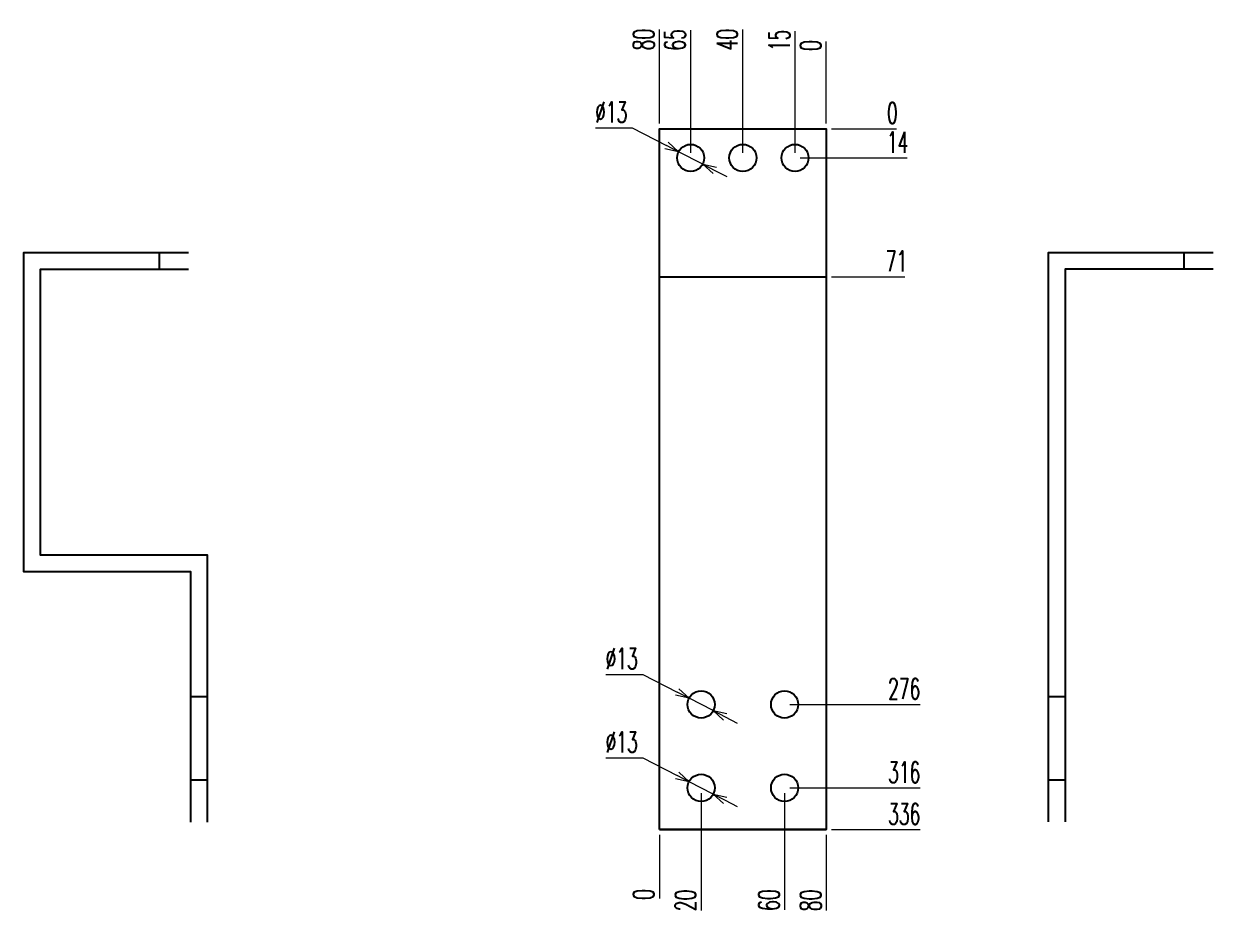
# Model space of a CAD drawing. Header units: millimetres. Extents: x 173893 to 258446, y -176540 to -123824.
# Drawn here: x 212154 to 212725, y -126384 to -125956 of the extents above; entities that cross this region are included whole.
import ezdxf

# ---------------------------------------------------------------- set-up
doc = ezdxf.new("R2010")
doc.units = ezdxf.units.MM
doc.header["$LTSCALE"] = 3
doc.layers.add('@.DM. NÉT CHÍNH', color=7, linetype='Continuous')
doc.layers.add('@.VISIBLE', color=7, linetype='Continuous')
doc.styles.add('Ann_w01', font='romans.shx', dxfattribs={"width": 0.6, "bigfont": 'chineset.shx'})
doc.dimstyles.new('Dim 01_SC05', dxfattribs={"dimscale": 5, "dimtxt": 2, "dimasz": 1.3, "dimexe": 0.5, "dimexo": 0.5, "dimgap": 0.5, "dimtad": 1, "dimtoh": 1, "dimdec": 1, "dimzin": 12, "dimdsep": 46, "dimtxsty": 'Ann_w01', "dimblk": 'OPEN30', "dimcen": 1.5, "dimclrd": 6, "dimclre": 6, "dimclrt": 3, "dimadec": 1, "dimazin": 3, "dimtm": 1e-09, "dimtfac": 1, "dimtdec": 1, "dimtmove": 0, "dimatfit": 3, "dimldrblk": 'OPEN30', "dimfxl": 1, "dimtolj": 1, "dimlwd": 20, "dimlwe": 20, "dimarcsym": 0})

# ---------------------------------------------------------------- blocks, each defined once
blk = doc.blocks.new('*D3562')
at = {"layer": '@.DM. NÉT CHÍNH', "color": 6, "linetype": 'Continuous', "lineweight": 20, "transparency": 16777216}
blk.add_line((212541.58, -126342.63), (212584.12, -126342.63), dxfattribs=at)
at = {"layer": 'Defpoints', "color": 0, "linetype": 'Continuous', "transparency": 16777216}
for p in [(212499.08, -126006.63), (212539.08, -126342.63), (212566.19, -126342.63)]:
    blk.add_point(p, dxfattribs=at)
at = {"layer": '@.DM. NÉT CHÍNH', "color": 3, "linetype": 'Continuous', "transparency": 16777216, "insert": (212576.41, -126335.13), "char_height": 10, "attachment_point": 5, "style": 'Ann_w01'}
blk.add_mtext('\\A1;336', dxfattribs=at)
blk = doc.blocks.new('_Open30')
at = {"color": 0, "linetype": 'ByBlock', "lineweight": -2}
for p, q in [((-1, 0.268), (0, 0)), ((0, 0), (-1, -0.268)), ((0, 0), (-1, 0))]:
    blk.add_line(p, q, dxfattribs=at)
blk = doc.blocks.new('*D3563')
at = {"layer": '@.DM. NÉT CHÍNH', "color": 6, "linetype": 'Continuous', "lineweight": 20, "transparency": 16777216}
blk.add_line((212521.58, -126322.63), (212584.12, -126322.63), dxfattribs=at)
at = {"layer": 'Defpoints', "color": 0, "linetype": 'Continuous', "transparency": 16777216}
for p in [(212499.08, -126006.63), (212519.08, -126322.63), (212566.19, -126322.63)]:
    blk.add_point(p, dxfattribs=at)
at = {"layer": '@.DM. NÉT CHÍNH', "color": 3, "linetype": 'Continuous', "transparency": 16777216, "insert": (212576.41, -126315.13), "char_height": 10, "attachment_point": 5, "style": 'Ann_w01'}
blk.add_mtext('\\A1;316', dxfattribs=at)
blk = doc.blocks.new('*D3564')
at = {"layer": '@.DM. NÉT CHÍNH', "color": 6, "linetype": 'Continuous', "lineweight": 20, "transparency": 16777216}
blk.add_line((212521.58, -126282.63), (212584.12, -126282.63), dxfattribs=at)
at = {"layer": 'Defpoints', "color": 0, "linetype": 'Continuous', "transparency": 16777216}
for p in [(212499.08, -126006.63), (212519.08, -126282.63), (212566.19, -126282.63)]:
    blk.add_point(p, dxfattribs=at)
at = {"layer": '@.DM. NÉT CHÍNH', "color": 3, "linetype": 'Continuous', "transparency": 16777216, "insert": (212576.41, -126275.13), "char_height": 10, "attachment_point": 5, "style": 'Ann_w01'}
blk.add_mtext('\\A1;276', dxfattribs=at)
blk = doc.blocks.new('*D3565')
at = {"layer": '@.DM. NÉT CHÍNH', "color": 6, "linetype": 'Continuous', "lineweight": 20, "transparency": 16777216}
blk.add_line((212541.58, -126077.63), (212576.69, -126077.63), dxfattribs=at)
at = {"layer": 'Defpoints', "color": 0, "linetype": 'Continuous', "transparency": 16777216}
for p in [(212499.08, -126006.63), (212539.08, -126077.63), (212566.19, -126077.63)]:
    blk.add_point(p, dxfattribs=at)
at = {"layer": '@.DM. NÉT CHÍNH', "color": 3, "linetype": 'Continuous', "transparency": 16777216, "insert": (212572.69, -126070.13), "char_height": 10, "attachment_point": 5, "style": 'Ann_w01'}
blk.add_mtext('\\A1;71', dxfattribs=at)
blk = doc.blocks.new('*D3566')
at = {"layer": '@.DM. NÉT CHÍNH', "color": 6, "linetype": 'Continuous', "lineweight": 20, "transparency": 16777216}
blk.add_line((212526.58, -126020.63), (212577.84, -126020.63), dxfattribs=at)
at = {"layer": 'Defpoints', "color": 0, "linetype": 'Continuous', "transparency": 16777216}
for p in [(212499.08, -126006.63), (212524.08, -126020.63), (212566.19, -126020.63)]:
    blk.add_point(p, dxfattribs=at)
at = {"layer": '@.DM. NÉT CHÍNH', "color": 3, "linetype": 'Continuous', "transparency": 16777216, "insert": (212573.26, -126013.13), "char_height": 10, "attachment_point": 5, "style": 'Ann_w01'}
blk.add_mtext('\\A1;14', dxfattribs=at)
blk = doc.blocks.new('*D3567')
at = {"layer": '@.DM. NÉT CHÍNH', "color": 6, "linetype": 'Continuous', "lineweight": 20, "transparency": 16777216}
blk.add_line((212541.58, -126006.63), (212572.69, -126006.63), dxfattribs=at)
at = {"layer": 'Defpoints', "color": 0, "linetype": 'Continuous', "transparency": 16777216}
for p in [(212499.08, -126006.63), (212539.08, -126006.63), (212566.19, -126006.63)]:
    blk.add_point(p, dxfattribs=at)
at = {"layer": '@.DM. NÉT CHÍNH', "color": 3, "linetype": 'Continuous', "transparency": 16777216, "insert": (212570.69, -125999.13), "char_height": 10, "attachment_point": 5, "style": 'Ann_w01'}
blk.add_mtext('\\A1;0', dxfattribs=at)
blk = doc.blocks.new('*D3568')
at = {"layer": '@.DM. NÉT CHÍNH', "color": 6, "linetype": 'Continuous', "lineweight": 20, "transparency": 16777216}
blk.add_line((212459.08, -126345.13), (212459.08, -126375.72), dxfattribs=at)
at = {"layer": 'Defpoints', "color": 0, "linetype": 'Continuous', "transparency": 16777216}
for p in [(212459.08, -126342.63), (212459.08, -126342.63), (212459.08, -126369.22)]:
    blk.add_point(p, dxfattribs=at)
at = {"layer": '@.DM. NÉT CHÍNH', "color": 3, "linetype": 'Continuous', "transparency": 16777216, "insert": (212451.58, -126373.72), "char_height": 10, "attachment_point": 5, "rotation": 90, "style": 'Ann_w01'}
blk.add_mtext('\\A1;0', dxfattribs=at)
blk = doc.blocks.new('*D3569')
at = {"layer": '@.DM. NÉT CHÍNH', "color": 6, "linetype": 'Continuous', "lineweight": 20, "transparency": 16777216}
blk.add_line((212479.08, -126325.13), (212479.08, -126381.44), dxfattribs=at)
at = {"layer": 'Defpoints', "color": 0, "linetype": 'Continuous', "transparency": 16777216}
for p in [(212479.08, -126322.63), (212459.08, -126342.63), (212479.08, -126369.22)]:
    blk.add_point(p, dxfattribs=at)
at = {"layer": '@.DM. NÉT CHÍNH', "color": 3, "linetype": 'Continuous', "transparency": 16777216, "insert": (212471.58, -126376.58), "char_height": 10, "attachment_point": 5, "rotation": 90, "style": 'Ann_w01'}
blk.add_mtext('\\A1;20', dxfattribs=at)
blk = doc.blocks.new('*D3570')
at = {"layer": '@.DM. NÉT CHÍNH', "color": 6, "linetype": 'Continuous', "lineweight": 20, "transparency": 16777216}
blk.add_line((212519.08, -126325.13), (212519.08, -126381.15), dxfattribs=at)
at = {"layer": 'Defpoints', "color": 0, "linetype": 'Continuous', "transparency": 16777216}
for p in [(212519.08, -126322.63), (212459.08, -126342.63), (212519.08, -126369.22)]:
    blk.add_point(p, dxfattribs=at)
at = {"layer": '@.DM. NÉT CHÍNH', "color": 3, "linetype": 'Continuous', "transparency": 16777216, "insert": (212511.58, -126376.44), "char_height": 10, "attachment_point": 5, "rotation": 90, "style": 'Ann_w01'}
blk.add_mtext('\\A1;60', dxfattribs=at)
blk = doc.blocks.new('*D3571')
at = {"layer": '@.DM. NÉT CHÍNH', "color": 6, "linetype": 'Continuous', "lineweight": 20, "transparency": 16777216}
blk.add_line((212539.08, -126345.13), (212539.08, -126381.44), dxfattribs=at)
at = {"layer": 'Defpoints', "color": 0, "linetype": 'Continuous', "transparency": 16777216}
for p in [(212459.08, -126342.63), (212539.08, -126342.63), (212539.08, -126369.22)]:
    blk.add_point(p, dxfattribs=at)
at = {"layer": '@.DM. NÉT CHÍNH', "color": 3, "linetype": 'Continuous', "transparency": 16777216, "insert": (212531.58, -126376.58), "char_height": 10, "attachment_point": 5, "rotation": 90, "style": 'Ann_w01'}
blk.add_mtext('\\A1;80', dxfattribs=at)
blk = doc.blocks.new('*D3572')
at = {"layer": '@.DM. NÉT CHÍNH', "color": 6, "linetype": 'Continuous', "lineweight": 20, "transparency": 16777216}
blk.add_line((212459.08, -126004.13), (212459.08, -125959.05), dxfattribs=at)
at = {"layer": 'Defpoints', "color": 0, "linetype": 'Continuous', "transparency": 16777216}
for p in [(212459.08, -125971.26), (212459.08, -126006.63), (212539.08, -126006.63)]:
    blk.add_point(p, dxfattribs=at)
at = {"layer": '@.DM. NÉT CHÍNH', "color": 3, "linetype": 'Continuous', "transparency": 16777216, "insert": (212451.58, -125963.9), "char_height": 10, "attachment_point": 5, "rotation": 90, "style": 'Ann_w01'}
blk.add_mtext('\\A1;80', dxfattribs=at)
blk = doc.blocks.new('*D3573')
at = {"layer": '@.DM. NÉT CHÍNH', "color": 6, "linetype": 'Continuous', "lineweight": 20, "transparency": 16777216}
blk.add_line((212474.08, -126018.13), (212474.08, -125959.33), dxfattribs=at)
at = {"layer": 'Defpoints', "color": 0, "linetype": 'Continuous', "transparency": 16777216}
for p in [(212474.08, -125971.26), (212539.08, -126006.63), (212474.08, -126020.63)]:
    blk.add_point(p, dxfattribs=at)
at = {"layer": '@.DM. NÉT CHÍNH', "color": 3, "linetype": 'Continuous', "transparency": 16777216, "insert": (212466.58, -125964.05), "char_height": 10, "attachment_point": 5, "rotation": 90, "style": 'Ann_w01'}
blk.add_mtext('\\A1;65', dxfattribs=at)
blk = doc.blocks.new('*D3574')
at = {"layer": '@.DM. NÉT CHÍNH', "color": 6, "linetype": 'Continuous', "lineweight": 20, "transparency": 16777216}
blk.add_line((212499.08, -126018.13), (212499.08, -125959.05), dxfattribs=at)
at = {"layer": 'Defpoints', "color": 0, "linetype": 'Continuous', "transparency": 16777216}
for p in [(212499.08, -125971.26), (212539.08, -126006.63), (212499.08, -126020.63)]:
    blk.add_point(p, dxfattribs=at)
at = {"layer": '@.DM. NÉT CHÍNH', "color": 3, "linetype": 'Continuous', "transparency": 16777216, "insert": (212491.58, -125963.9), "char_height": 10, "attachment_point": 5, "rotation": 90, "style": 'Ann_w01'}
blk.add_mtext('\\A1;40', dxfattribs=at)
blk = doc.blocks.new('*D3575')
at = {"layer": '@.DM. NÉT CHÍNH', "color": 6, "linetype": 'Continuous', "lineweight": 20, "transparency": 16777216}
blk.add_line((212524.08, -126018.13), (212524.08, -125959.9), dxfattribs=at)
at = {"layer": 'Defpoints', "color": 0, "linetype": 'Continuous', "transparency": 16777216}
for p in [(212524.08, -125971.26), (212539.08, -126006.63), (212524.08, -126020.63)]:
    blk.add_point(p, dxfattribs=at)
at = {"layer": '@.DM. NÉT CHÍNH', "color": 3, "linetype": 'Continuous', "transparency": 16777216, "insert": (212516.58, -125964.33), "char_height": 10, "attachment_point": 5, "rotation": 90, "style": 'Ann_w01'}
blk.add_mtext('\\A1;15', dxfattribs=at)
blk = doc.blocks.new('*D3576')
at = {"layer": '@.DM. NÉT CHÍNH', "color": 6, "linetype": 'Continuous', "lineweight": 20, "transparency": 16777216}
blk.add_line((212539.08, -126004.13), (212539.08, -125964.76), dxfattribs=at)
at = {"layer": 'Defpoints', "color": 0, "linetype": 'Continuous', "transparency": 16777216}
for p in [(212539.08, -125971.26), (212539.08, -126006.63), (212539.08, -126006.63)]:
    blk.add_point(p, dxfattribs=at)
at = {"layer": '@.DM. NÉT CHÍNH', "color": 3, "linetype": 'Continuous', "transparency": 16777216, "insert": (212531.58, -125966.76), "char_height": 10, "attachment_point": 5, "rotation": 90, "style": 'Ann_w01'}
blk.add_mtext('\\A1;0', dxfattribs=at)
blk = doc.blocks.new('*D3577')
at = {"layer": '@.DM. NÉT CHÍNH', "color": 6, "linetype": 'Continuous', "lineweight": 20, "transparency": 16777216}
for p, q in [((212428.44, -126006.2), (212446.08, -126006.2)), ((212446.08, -126006.2), (212462.53, -126014.68)), ((212479.86, -126023.61), (212468.31, -126017.65)), ((212485.64, -126026.59), (212491.42, -126029.56))]:
    blk.add_line(p, q, dxfattribs=at)
at = {"layer": 'Defpoints', "color": 0, "linetype": 'Continuous', "transparency": 16777216}
for p in [(212468.31, -126017.65), (212479.86, -126023.61)]:
    blk.add_point(p, dxfattribs=at)
at = {"layer": '@.DM. NÉT CHÍNH', "color": 6, "linetype": 'Continuous', "lineweight": 20, "transparency": 16777216, "xscale": 6.5, "yscale": 6.5, "zscale": 6.5}
for p, rotation in [((212468.31, -126017.65), 332.732862808446), ((212479.86, -126023.61), 152.732862808446)]:
    blk.add_blockref('_Open30', p, dxfattribs=dict(at, rotation=rotation))
at = {"layer": '@.DM. NÉT CHÍNH', "color": 3, "linetype": 'Continuous', "transparency": 16777216, "insert": (212436.01, -125998.7), "char_height": 10, "attachment_point": 5, "style": 'Ann_w01'}
blk.add_mtext('\\A1;∅13', dxfattribs=at)
blk = doc.blocks.new('*D3578')
at = {"layer": '@.DM. NÉT CHÍNH', "color": 6, "linetype": 'Continuous', "lineweight": 20, "transparency": 16777216}
for p, q in [((212433.44, -126268.2), (212451.08, -126268.2)), ((212451.08, -126268.2), (212467.53, -126276.68)), ((212484.86, -126285.61), (212473.31, -126279.65)), ((212490.64, -126288.59), (212496.42, -126291.56))]:
    blk.add_line(p, q, dxfattribs=at)
at = {"layer": 'Defpoints', "color": 0, "linetype": 'Continuous', "transparency": 16777216}
for p in [(212473.31, -126279.65), (212484.86, -126285.61)]:
    blk.add_point(p, dxfattribs=at)
at = {"layer": '@.DM. NÉT CHÍNH', "color": 6, "linetype": 'Continuous', "lineweight": 20, "transparency": 16777216, "xscale": 6.5, "yscale": 6.5, "zscale": 6.5}
for p, rotation in [((212473.31, -126279.65), 332.7328628079242), ((212484.86, -126285.61), 152.7328628079242)]:
    blk.add_blockref('_Open30', p, dxfattribs=dict(at, rotation=rotation))
at = {"layer": '@.DM. NÉT CHÍNH', "color": 3, "linetype": 'Continuous', "transparency": 16777216, "insert": (212441.01, -126260.7), "char_height": 10, "attachment_point": 5, "style": 'Ann_w01'}
blk.add_mtext('\\A1;∅13', dxfattribs=at)
blk = doc.blocks.new('*D3579')
at = {"layer": '@.DM. NÉT CHÍNH', "color": 6, "linetype": 'Continuous', "lineweight": 20, "transparency": 16777216}
for p, q in [((212433.44, -126308.2), (212451.08, -126308.2)), ((212451.08, -126308.2), (212467.53, -126316.68)), ((212484.86, -126325.61), (212473.31, -126319.65)), ((212490.64, -126328.59), (212496.42, -126331.56))]:
    blk.add_line(p, q, dxfattribs=at)
at = {"layer": 'Defpoints', "color": 0, "linetype": 'Continuous', "transparency": 16777216}
for p in [(212473.31, -126319.65), (212484.86, -126325.61)]:
    blk.add_point(p, dxfattribs=at)
at = {"layer": '@.DM. NÉT CHÍNH', "color": 6, "linetype": 'Continuous', "lineweight": 20, "transparency": 16777216, "xscale": 6.5, "yscale": 6.5, "zscale": 6.5}
for p, rotation in [((212473.31, -126319.65), 332.7328628082057), ((212484.86, -126325.61), 152.7328628082057)]:
    blk.add_blockref('_Open30', p, dxfattribs=dict(at, rotation=rotation))
at = {"layer": '@.DM. NÉT CHÍNH', "color": 3, "linetype": 'Continuous', "transparency": 16777216, "insert": (212441.01, -126300.7), "char_height": 10, "attachment_point": 5, "style": 'Ann_w01'}
blk.add_mtext('\\A1;∅13', dxfattribs=at)

msp = doc.modelspace()

# ---------------------------------------------------------------- linework, layer by layer
at = {"layer": '@.DM. NÉT CHÍNH', "linetype": 'Continuous'}
for p, q in [((212710.5, -126065.99), (212710.5, -126073.99)), ((212653.55, -126278.97), (212645.55, -126278.97)), ((212653.55, -126318.97), (212645.55, -126318.97))]:
    msp.add_line(p, q, dxfattribs=at)
at = {"layer": '@.VISIBLE', "color": 2}
for p, q in [((212219.42, -126065.99), (212219.42, -126073.99)), ((212242.47, -126278.97), (212234.47, -126278.97)), ((212242.47, -126318.97), (212234.47, -126318.97))]:
    msp.add_line(p, q, dxfattribs=at)
at = {"layer": '@.VISIBLE', "color": 4}
msp.add_line((212459.08, -126342.63), (212539.08, -126342.63), dxfattribs=at)
for points in [[(212459.08, -126342.63), (212459.08, -126006.63), (212539.08, -126006.63), (212539.08, -126342.63)], [(212459.08, -126342.63), (212459.08, -126077.63), (212539.08, -126077.63), (212539.08, -126342.63)]]:
    msp.add_lwpolyline(points, close=True, dxfattribs=at)
at = {"layer": '@.VISIBLE', "color": 2}
for points in [[(212234.47, -126338.99), (212234.47, -126218.99), (212154.47, -126218.99), (212154.47, -126065.99), (212233.42, -126065.99)], [(212242.47, -126338.99), (212242.47, -126210.99), (212162.47, -126210.99), (212162.47, -126073.99), (212233.42, -126073.99)]]:
    msp.add_lwpolyline(points, dxfattribs=at)
at = {"layer": '@.VISIBLE', "color": 4}
for points in [[(212645.55, -126338.97), (212645.55, -126065.99), (212724.5, -126065.99)], [(212724.5, -126073.99), (212653.55, -126073.99), (212653.55, -126338.97)]]:
    msp.add_lwpolyline(points, dxfattribs=at)
for centre in [(212474.08, -126020.63), (212499.08, -126020.63), (212524.08, -126020.63), (212479.08, -126282.63), (212519.08, -126282.63), (212479.08, -126322.63), (212519.08, -126322.63)]:
    msp.add_circle(centre, 6.5, dxfattribs=at)

# ---------------------------------------------------------------- dimensions: what is measured, and where the dimension line sits
at = {"layer": '@.DM. NÉT CHÍNH', "linetype": 'Continuous'}
for feature_location, offset, dtype, origin, picture, middle in [((212459.08, -126006.63), (0, 35.37), 1, (212539.08, -126006.63), '*D3572', (212451.58, -125963.9)), ((212474.08, -126020.63), (0, 49.37), 1, (212539.08, -126006.63), '*D3573', (212466.58, -125964.05)), ((212499.08, -126020.63), (0, 49.37), 1, (212539.08, -126006.63), '*D3574', (212491.58, -125963.9)), ((212524.08, -126020.63), (0, 49.37), 1, (212539.08, -126006.63), '*D3575', (212516.58, -125964.33)), ((212539.08371593, -126006.6309099), (0, 35.37122894), 1, (212539.08371593, -126006.6309099), '*D3576', (212531.58371593, -125966.75968096)), ((212539.08371593, -126006.6309099), (27.10938566, 0), 0, (212499.08371593, -126006.6309099), '*D3567', (212570.69310158, -125999.1309099)), ((212524.08, -126020.63), (42.11, 0), 0, (212499.08, -126006.63), '*D3566', (212573.26, -126013.13)), ((212539.08, -126342.63), (27.11, 0), 0, (212499.08, -126006.63), '*D3562', (212576.41, -126335.13)), ((212519.08, -126322.63), (47.11, 0), 0, (212499.08, -126006.63), '*D3563', (212576.41, -126315.13)), ((212519.08, -126282.63), (47.11, 0), 0, (212499.08, -126006.63), '*D3564', (212576.41, -126275.13)), ((212539.08, -126077.63), (27.11, 0), 0, (212499.08, -126006.63), '*D3565', (212572.69, -126070.13)), ((212479.08, -126322.63), (0, -46.59), 1, (212459.08, -126342.63), '*D3569', (212471.58, -126376.58)), ((212519.08, -126322.63), (0, -46.59), 1, (212459.08, -126342.63), '*D3570', (212511.58, -126376.44)), ((212459.08371593, -126342.6309099), (0, -26.59065537), 1, (212459.08371593, -126342.6309099), '*D3568', (212451.58371593, -126373.72156528)), ((212539.08, -126342.63), (0, -26.59), 1, (212459.08, -126342.63), '*D3571', (212531.58, -126376.58))]:
    dim = msp.add_ordinate_dim(feature_location=feature_location, offset=offset, dtype=dtype, origin=origin, dimstyle='Dim 01_SC05', dxfattribs=at)
    dim.commit()
    dim.dimension.update_dxf_attribs({"geometry": picture, "text_midpoint": middle})
for p1, p2, picture, middle in [((212479.86, -126023.61), (212468.31, -126017.65), '*D3577', (212436.01, -126006.2)), ((212484.86, -126285.61), (212473.31, -126279.65), '*D3578', (212441.01, -126268.2)), ((212484.86, -126325.61), (212473.31, -126319.65), '*D3579', (212441.01, -126308.2))]:
    dim = msp.add_diameter_dim_2p(p1=p1, p2=p2, dimstyle='Dim 01_SC05', dxfattribs=at)
    dim.commit()
    dim.dimension.update_dxf_attribs({"geometry": picture, "text_midpoint": middle, "dimtype": 163})

doc.saveas('drawing.dxf')
